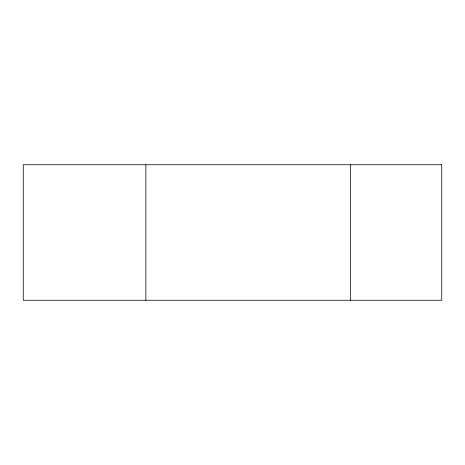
<?xml version="1.0" encoding="UTF-8"?>
<svg xmlns="http://www.w3.org/2000/svg" width="465" height="465" viewBox="0 0 465 465"><rect width="100%" height="100%" fill="white"/><g stroke="black" fill="none" stroke-linecap="round" stroke-linejoin="round"><path stroke-width="0.7" d="M350.418 164.75L350.418 300.25M145.871 164.75L145.871 300.25M441.75 164.75L23.25 164.75L23.25 300.25L441.75 300.25L441.75 164.75"/></g></svg>
